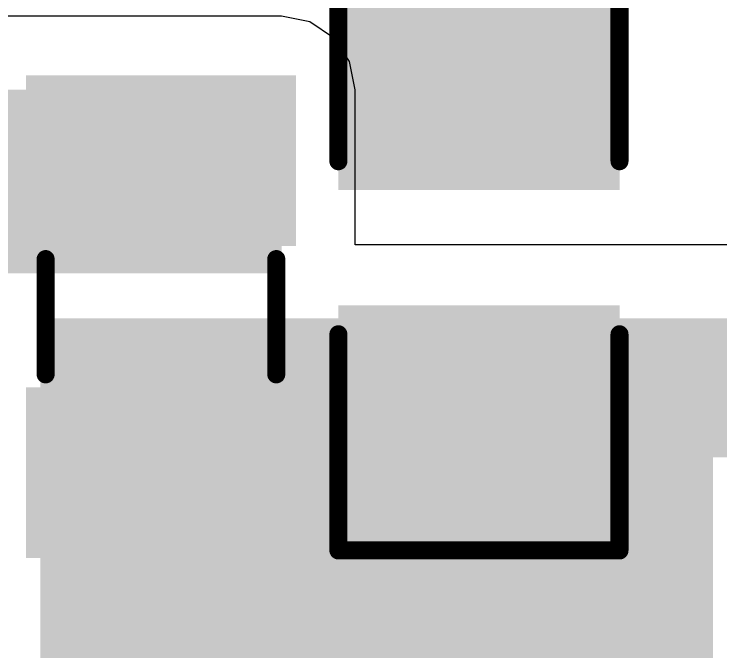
# Model space of a CAD drawing. Header units: inches. Extents: x -5 to 5258, y -4 to 5281.
# Drawn here: x 52.58 to 57.561, y 64.745 to 69.282 of the extents above; entities that cross this region are included whole.
import ezdxf

# ---------------------------------------------------------------- set-up
doc = ezdxf.new("R2010")
doc.units = ezdxf.units.IN
for name, color, linetype in [('Top Layer', 1, 'Continuous'), ('Top Overlay', 2, 'Continuous'), ('Top Paste', 8, 'Continuous'), ('Top Solder', 216, 'Continuous')]:
    doc.layers.add(name, color=color, linetype=linetype)

# ---------------------------------------------------------------- blocks, each defined once
blk = doc.blocks.new('F____0805_117')
at = {"layer": 'Top Layer'}
for points in [[(-0.6, -0.85), (-1.6, -0.85), (-1.6, 0.85), (-0.6, 0.85)], [(1.6, -0.85), (0.6, -0.85), (0.6, 0.85), (1.6, 0.85)]]:
    blk.add_hatch(color=1, dxfattribs=at).paths.add_polyline_path(points)
at = {"layer": 'Top Paste'}
for points in [[(-0.6, -0.85), (-1.6, -0.85), (-1.6, 0.85), (-0.6, 0.85)], [(1.6, -0.85), (0.6, -0.85), (0.6, 0.85), (1.6, 0.85)]]:
    blk.add_hatch(color=8, dxfattribs=at).paths.add_polyline_path(points)
at = {"layer": 'Top Solder'}
for points in [[(-0.4984, -0.9516), (-1.7016, -0.9516), (-1.7016, 0.9516), (-0.4984, 0.9516)], [(1.7016, -0.9516), (0.4984, -0.9516), (0.4984, 0.9516), (1.7016, 0.9516)]]:
    blk.add_hatch(color=216, dxfattribs=at).paths.add_polyline_path(points)
at = {"layer": 'Top Overlay'}
for points in [[(-0.4064, 0.8128, 0.127, 0.127, 0), (0.4064, 0.8128, 0.127, 0.127, 0)], [(-0.4064, -0.8128, 0.127, 0.127, 0), (0.4064, -0.8128, 0.127, 0.127, 0)]]:
    blk.add_lwpolyline(points, format="xyseb", dxfattribs=at)
for points in [[(-0.4382, 0.8128, 0.0635, 0.0635, 1), (-0.3747, 0.8128, 0.0635, 0.0635, 1)], [(0.3746, 0.8128, 0.0635, 0.0635, 1), (0.4381, 0.8128, 0.0635, 0.0635, 1)], [(-0.4382, -0.8128, 0.0635, 0.0635, 1), (-0.3747, -0.8128, 0.0635, 0.0635, 1)], [(0.3747, -0.8128, 0.0635, 0.0635, 1), (0.4382, -0.8128, 0.0635, 0.0635, 1)]]:
    blk.add_lwpolyline(points, format="xyseb", close=True, dxfattribs=at)
blk = doc.blocks.new('C___1206_154')
at = {"layer": 'Top Layer'}
for points in [[(-2.032, 0.889), (-0.508, 0.889), (-0.508, -0.889), (-2.032, -0.889)], [(0.508, 0.889), (2.032, 0.889), (2.032, -0.889), (0.508, -0.889)]]:
    blk.add_hatch(color=1, dxfattribs=at).paths.add_polyline_path(points)
at = {"layer": 'Top Paste'}
for points in [[(-2.032, 0.889), (-0.508, 0.889), (-0.508, -0.889), (-2.032, -0.889)], [(0.508, 0.889), (2.032, 0.889), (2.032, -0.889), (0.508, -0.889)]]:
    blk.add_hatch(color=8, dxfattribs=at).paths.add_polyline_path(points)
at = {"layer": 'Top Solder'}
for points in [[(-2.1336, 0.9906), (-0.4064, 0.9906), (-0.4064, -0.9906), (-2.1336, -0.9906)], [(0.4064, 0.9906), (2.1336, 0.9906), (2.1336, -0.9906), (0.4064, -0.9906)]]:
    blk.add_hatch(color=216, dxfattribs=at).paths.add_polyline_path(points)
at = {"layer": 'Top Overlay'}
for points in [[(-0.6096, 0.9906, 0.127, 0.127, 0), (-2.1336, 0.9906, 0.127, 0.127, 0)], [(-2.1336, -0.9906, 0.127, 0.127, 0), (-2.1336, 0.9906, 0.127, 0.127, 0)], [(2.1336, 0.9906, 0.127, 0.127, 0), (0.6096, 0.9906, 0.127, 0.127, 0)], [(2.1336, -0.9906, 0.127, 0.127, 0), (2.1336, 0.9906, 0.127, 0.127, 0)], [(-0.6096, -0.9906, 0.127, 0.127, 0), (-2.1336, -0.9906, 0.127, 0.127, 0)], [(2.1336, -0.9906, 0.127, 0.127, 0), (0.6096, -0.9906, 0.127, 0.127, 0)]]:
    blk.add_lwpolyline(points, format="xyseb", dxfattribs=at)
for points in [[(-2.1653, 0.9906, 0.0635, 0.0635, 1), (-2.1018, 0.9906, 0.0635, 0.0635, 1)], [(-2.1653, 0.9906, 0.0635, 0.0635, 1), (-2.1018, 0.9906, 0.0635, 0.0635, 1)], [(-0.6413, 0.9906, 0.0635, 0.0635, 1), (-0.5778, 0.9906, 0.0635, 0.0635, 1)], [(0.5779, 0.9906, 0.0635, 0.0635, 1), (0.6414, 0.9906, 0.0635, 0.0635, 1)], [(2.1019, 0.9906, 0.0635, 0.0635, 1), (2.1654, 0.9906, 0.0635, 0.0635, 1)], [(2.1019, 0.9906, 0.0635, 0.0635, 1), (2.1654, 0.9906, 0.0635, 0.0635, 1)], [(-2.1653, -0.9906, 0.0635, 0.0635, 1), (-2.1018, -0.9906, 0.0635, 0.0635, 1)], [(-2.1653, -0.9906, 0.0635, 0.0635, 1), (-2.1018, -0.9906, 0.0635, 0.0635, 1)], [(-0.6413, -0.9906, 0.0635, 0.0635, 1), (-0.5778, -0.9906, 0.0635, 0.0635, 1)], [(0.5779, -0.9906, 0.0635, 0.0635, 1), (0.6414, -0.9906, 0.0635, 0.0635, 1)], [(2.1019, -0.9906, 0.0635, 0.0635, 1), (2.1654, -0.9906, 0.0635, 0.0635, 1)], [(2.1019, -0.9906, 0.0635, 0.0635, 1), (2.1654, -0.9906, 0.0635, 0.0635, 1)]]:
    blk.add_lwpolyline(points, format="xyseb", close=True, dxfattribs=at)

msp = doc.modelspace()

# ---------------------------------------------------------------- hatches: boundary and pattern name
at = {"layer": 'Top Layer'}
for points in [[(51.1711, 67.454), (54.465, 67.454), (54.465, 68.7489), (51.1711, 68.7489)], [(52.765, 64.7446), (57.5056, 64.7446), (57.5056, 67.1366), (52.765, 67.1366)], [(52.765, 66.1568), (58.7407, 66.1568), (58.7407, 67.1366), (52.765, 67.1366)]]:
    msp.add_hatch(color=1, dxfattribs=at).paths.add_polyline_path(points)

# ---------------------------------------------------------------- linework, layer by layer
for p, q in [((54.465, 69.2668), (49.3428, 69.2668)), ((54.6632, 69.2274), (54.465, 69.2668)), ((54.8312, 69.1151), (54.6632, 69.2274)), ((54.9435, 68.9471), (54.8312, 69.1151)), ((54.9829, 68.7489), (54.9435, 68.9471)), ((54.9829, 67.6545), (54.9829, 68.7489)), ((57.6867, 67.6545), (54.9829, 67.6545))]:
    msp.add_line(p, q, dxfattribs=at)

# ---------------------------------------------------------------- block references
for name, p, rotation in [('C___1206_154', (55.8562, 67.6351), 270), ('F____0805_117', (53.615, 67.1489), 90)]:
    msp.add_blockref(name, p, dxfattribs=dict(rotation=rotation))

doc.saveas('drawing.dxf')
